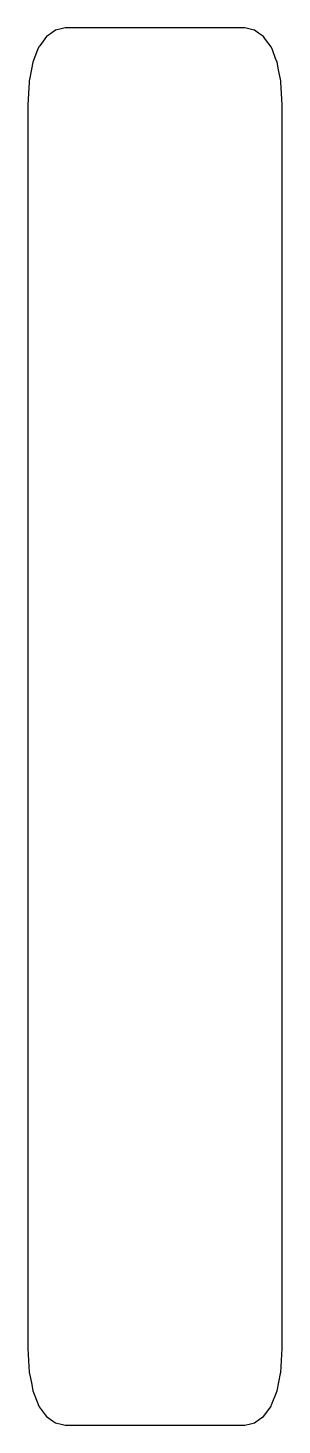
# Model space of a CAD drawing. Header units: metres. Extents: x 2.4 to 16, y -10 to 64.8.
import ezdxf

# ---------------------------------------------------------------- set-up
doc = ezdxf.new("R2010")
doc.units = ezdxf.units.M

msp = doc.modelspace()

# ---------------------------------------------------------------- linework, layer by layer
for p, q in [((3.608, 64.472), (3.4, 64.324)), ((3.882, 64.668), (3.608, 64.472)), ((4.173, 64.734), (3.882, 64.668)), ((4.4, 64.786), (4.173, 64.734)), ((10.037, 64.786), (4.4, 64.786)), ((14, 64.786), (10.037, 64.786)), ((14.288, 64.721), (14, 64.786)), ((14.518, 64.668), (14.288, 64.721)), ((14.738, 64.511), (14.518, 64.668)), ((15, 64.324), (14.738, 64.511)), ((2.917, 63.621), (2.668, 62.951)), ((2.986, 63.775), (2.917, 63.621)), ((3.031, 63.836), (2.986, 63.775)), ((3.4, 64.324), (3.031, 63.836)), ((15.119, 64.167), (15, 64.324)), ((15.414, 63.775), (15.119, 64.167)), ((15.433, 63.732), (15.414, 63.775)), ((15.483, 63.621), (15.433, 63.732)), ((15.655, 63.158), (15.483, 63.621)), ((2.668, 62.951), (2.499, 62.107)), ((15.732, 62.951), (15.655, 63.158)), ((15.815, 62.538), (15.732, 62.951)), ((15.932, 61.955), (15.815, 62.538)), ((2.463, 61.878), (2.4, 60.667)), ((2.468, 61.955), (2.463, 61.878)), ((2.499, 62.107), (2.468, 61.955)), ((15.937, 61.878), (15.932, 61.955)), ((16, 60.667), (15.937, 61.878)), ((2.4, 60.667), (2.4, 60.605)), ((16, 60.601), (16, 60.667)), ((2.4, 60.605), (2.4, 59.092)), ((16, 59.037), (16, 60.601)), ((2.4, 59.092), (2.4, 59.062)), ((2.4, 59.062), (2.4, 57.602)), ((16, 57.595), (16, 59.037)), ((2.4, 57.602), (2.4, 57.556)), ((2.4, 57.556), (2.4, 56.111)), ((16, 56.19), (16, 57.595)), ((16, 56.09), (16, 56.19)), ((2.4, 56.111), (2.4, 56.062)), ((2.4, 56.062), (2.4, 56.021)), ((2.4, 56.021), (2.4, 55.992)), ((2.4, 55.992), (2.4, 55.608)), ((2.4, 55.608), (2.4, 55.218)), ((16, 55.998), (16, 56.09)), ((16, 54.47), (16, 55.998)), ((2.4, 55.218), (2.4, 54.47)), ((2.4, 54.47), (2.4, 53.334)), ((16, 53.334), (16, 54.47)), ((2.4, 53.334), (2.4, 49.936)), ((16, 49.936), (16, 53.334)), ((2.4, 49.936), (2.4, 33.975)), ((16, 33.975), (16, 49.936)), ((2.4, 33.975), (2.4, 18.753)), ((16, 18.753), (16, 33.975)), ((2.4, 18.753), (2.4, 4.155)), ((16, 4.155), (16, 18.753)), ((2.4, 4.155), (2.4, 1.719)), ((16, 1.719), (16, 4.155)), ((16, 4.155), (16, 4.155)), ((2.4, 1.719), (2.4, 0.348)), ((16, 0.348), (16, 1.719)), ((2.4, 0.348), (2.4, -0.264)), ((16, -1.111), (16, 0.348)), ((2.4, -0.264), (2.4, -0.758)), ((2.4, -0.758), (2.4, -1.183)), ((2.4, -1.183), (2.4, -1.22)), ((2.4, -1.22), (2.4, -1.267)), ((2.4, -1.267), (2.4, -1.318)), ((2.4, -1.318), (2.4, -2.794)), ((16, -1.211), (16, -1.111)), ((16, -1.323), (16, -1.211)), ((16, -2.755), (16, -1.323)), ((2.4, -2.794), (2.4, -2.84)), ((2.4, -2.84), (2.4, -4.347)), ((16, -4.264), (16, -2.755)), ((2.4, -4.347), (2.4, -5.937)), ((16, -5.937), (16, -4.264)), ((2.4, -5.937), (2.401, -5.952)), ((2.401, -5.952), (2.468, -7.222)), ((15.932, -7.222), (15.999, -5.952)), ((15.999, -5.952), (16, -5.937)), ((2.468, -7.222), (2.472, -7.248)), ((2.472, -7.248), (2.479, -7.286)), ((2.479, -7.286), (2.6, -7.876)), ((15.732, -8.207), (15.921, -7.286)), ((15.921, -7.286), (15.932, -7.222)), ((2.6, -7.876), (2.668, -8.207)), ((2.668, -8.207), (2.774, -8.485)), ((15.444, -8.963), (15.732, -8.207)), ((2.774, -8.485), (2.986, -9.041)), ((15.414, -9.041), (15.444, -8.963)), ((2.986, -9.041), (3.002, -9.066)), ((3.002, -9.066), (3.051, -9.143)), ((3.051, -9.143), (3.326, -9.498)), ((3.326, -9.498), (3.4, -9.594)), ((3.4, -9.594), (3.721, -9.818)), ((14.518, -9.931), (14.873, -9.683)), ((14.873, -9.683), (15, -9.594)), ((15, -9.594), (15.349, -9.143)), ((15.349, -9.143), (15.414, -9.041)), ((3.721, -9.818), (3.882, -9.931)), ((3.882, -9.931), (4.184, -9.998)), ((4.184, -9.998), (4.4, -10.045)), ((4.4, -10.045), (9.787, -10.045)), ((9.787, -10.045), (14, -10.045)), ((14, -10.045), (14.308, -9.977)), ((14.308, -9.977), (14.518, -9.931))]:
    msp.add_line(p, q)

doc.saveas('drawing.dxf')
